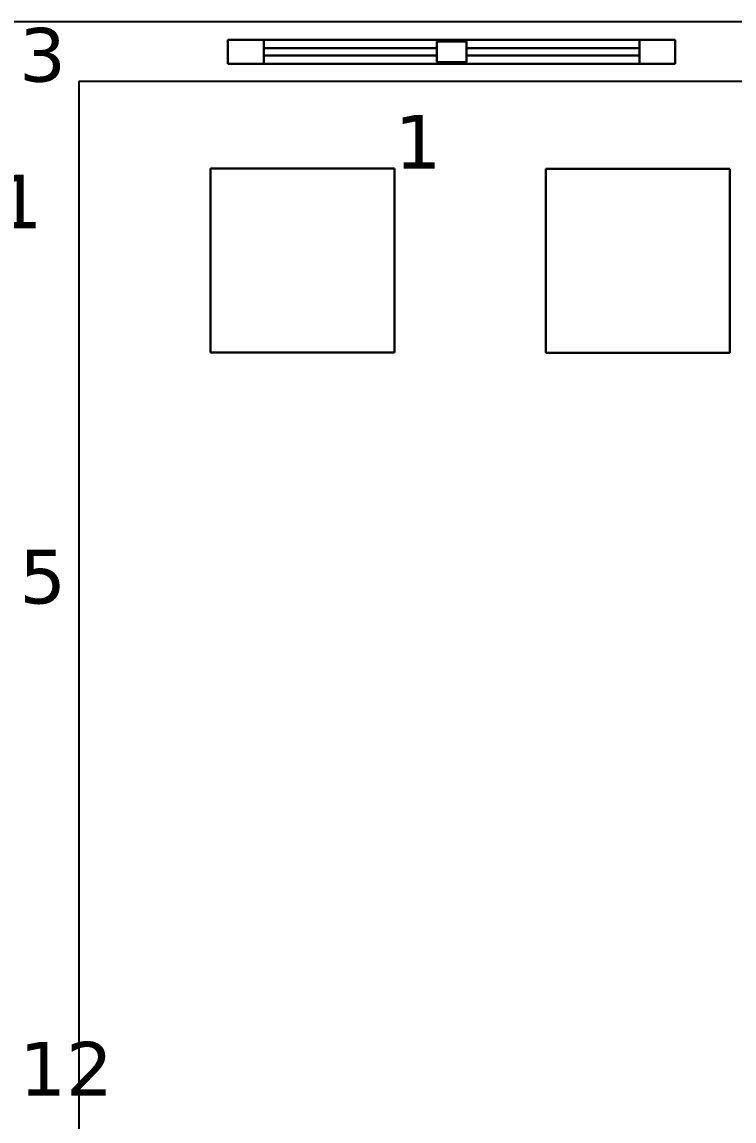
# Model space of a CAD drawing. Header units: inches. Extents: x 0 to 47.1, y -16.6 to 0.5.
# Drawn here: x 6.859 to 9.247, y -3.686 to 0 of the extents above; entities that cross this region are included whole.
import ezdxf

# ---------------------------------------------------------------- set-up
doc = ezdxf.new("R2010")
doc.units = ezdxf.units.IN
doc.header["$MEASUREMENT"] = 0
for name, color, linetype, true_color in [('DLX_BLD1_APERT', 7, 'Continuous', 0x969696), ('DLX_BLD1_CALC', 7, 'Continuous', 0xffffff), ('DLX_BLD1_CONT', 7, 'Continuous', 0x969696), ('DLX_BLD1_LUM', 7, 'Continuous', 0x55aa00), ('DLX_BLD1_LUMKEY_IDX', 7, 'Continuous', 0x969696), ('DLX_BLD1_RESKEY_IDX', 7, 'Continuous', 0x707070)]:
    doc.layers.add(name, color=color, linetype=linetype, true_color=true_color)
doc.styles.add('TableTextStyle', font='')
doc.styles.get('TableTextStyle').set_extended_font_data('VERDANA.TTF')

msp = doc.modelspace()

# ---------------------------------------------------------------- linework, layer by layer
at = {"layer": 'DLX_BLD1_APERT'}
for points in [[(9.05, -0.06, 0), (7.55, -0.06, 0)], [(7.55, -0.06, 0), (7.55, -0.14, 0)], [(7.55, -0.14, 0), (7.55, -0.06, 0)], [(7.55, -0.06, 0), (9.05, -0.06, 0)], [(7.55, -0.14, 0), (7.55, -0.06, 0)], [(7.55, -0.06, 0), (7.55, -0.06, 0)], [(7.55, -0.06, 0), (7.55, -0.14, 0)], [(7.55, -0.06, 0), (9.05, -0.06, 0)], [(9.05, -0.06, 0), (7.55, -0.06, 0)], [(7.55, -0.06, 0), (7.55, -0.06, 0)], [(7.67, -0.06, 0), (7.67, -0.06, 0)], [(7.67, -0.06, 0), (8.93, -0.06, 0)], [(8.93, -0.06, 0), (7.67, -0.06, 0)], [(7.67, -0.0875, 0), (7.67, -0.06, 0)], [(7.67, -0.06, 0), (8.93, -0.06, 0)], [(7.67, -0.0875, 0), (7.67, -0.06, 0)], [(7.67, -0.06, 0), (7.67, -0.06, 0)], [(7.67, -0.06, 0), (7.67, -0.0875, 0)], [(8.93, -0.06, 0), (7.67, -0.06, 0)], [(7.67, -0.06, 0), (7.67, -0.0875, 0)], [(8.25, -0.065, 0), (8.25, -0.0875, 0)], [(8.35, -0.065, 0), (8.25, -0.065, 0)], [(8.25, -0.0875, 0), (8.25, -0.065, 0)], [(8.25, -0.065, 0), (8.35, -0.065, 0)], [(8.25, -0.065, 0), (8.35, -0.065, 0)], [(8.25, -0.0875, 0), (8.25, -0.065, 0)], [(8.35, -0.065, 0), (8.25, -0.065, 0)], [(8.25, -0.065, 0), (8.25, -0.0875, 0)], [(8.35, -0.065, 0), (8.25, -0.065, 0)], [(8.25, -0.065, 0), (8.25, -0.065, 0)], [(8.25, -0.065, 0), (8.35, -0.065, 0)], [(8.25, -0.0875, 0), (8.25, -0.065, 0)], [(8.25, -0.065, 0), (8.25, -0.065, 0)], [(8.25, -0.065, 0), (8.25, -0.0875, 0)], [(8.35, -0.065, 0), (8.25, -0.065, 0)], [(8.25, -0.065, 0), (8.25, -0.0875, 0)], [(8.25, -0.0875, 0), (8.25, -0.065, 0)], [(8.25, -0.065, 0), (8.35, -0.065, 0)], [(8.35, -0.0875, 0), (8.35, -0.065, 0)], [(8.35, -0.065, 0), (8.35, -0.0875, 0)], [(8.35, -0.065, 0), (8.35, -0.0875, 0)], [(8.35, -0.0875, 0), (8.35, -0.065, 0)], [(8.35, -0.0875, 0), (8.35, -0.065, 0)], [(8.35, -0.065, 0), (8.35, -0.065, 0)], [(8.35, -0.065, 0), (8.35, -0.0875, 0)], [(8.35, -0.065, 0), (8.35, -0.065, 0)], [(8.35, -0.0875, 0), (8.35, -0.065, 0)], [(8.35, -0.065, 0), (8.35, -0.0875, 0)], [(8.93, -0.06, 0), (8.93, -0.06, 0)], [(8.93, -0.06, 0), (8.93, -0.0875, 0)], [(8.93, -0.0875, 0), (8.93, -0.06, 0)], [(8.93, -0.06, 0), (8.93, -0.06, 0)], [(8.93, -0.06, 0), (8.93, -0.0875, 0)], [(8.93, -0.0875, 0), (8.93, -0.06, 0)], [(9.05, -0.14, 0), (9.05, -0.06, 0)], [(9.05, -0.14, 0), (9.05, -0.06, 0)], [(9.05, -0.06, 0), (9.05, -0.06, 0)], [(9.05, -0.06, 0), (9.05, -0.14, 0)], [(9.05, -0.06, 0), (9.05, -0.14, 0)], [(9.05, -0.06, 0), (9.05, -0.06, 0)], [(8.25, -0.0875, 0), (7.67, -0.0875, 0)], [(7.67, -0.0875, 0), (7.67, -0.0875, 0)], [(7.67, -0.0875, 0), (7.67, -0.1125, 0)], [(7.67, -0.1125, 0), (7.67, -0.0875, 0)], [(7.67, -0.0875, 0), (8.25, -0.0875, 0)], [(7.67, -0.1125, 0), (7.67, -0.0875, 0)], [(7.67, -0.0875, 0), (7.67, -0.0875, 0)], [(8.25, -0.0875, 0), (7.67, -0.0875, 0)], [(7.67, -0.0875, 0), (7.67, -0.1125, 0)], [(7.67, -0.0875, 0), (8.25, -0.0875, 0)], [(7.67, -0.0875, 0), (8.25, -0.0875, 0)], [(8.25, -0.0875, 0), (7.67, -0.0875, 0)], [(7.67, -0.0875, 0), (7.67, -0.0875, 0)], [(8.25, -0.0875, 0), (7.67, -0.0875, 0)], [(7.67, -0.0875, 0), (7.67, -0.1125, 0)], [(7.67, -0.1125, 0), (7.67, -0.0875, 0)], [(7.67, -0.0875, 0), (7.67, -0.0875, 0)], [(7.67, -0.0875, 0), (7.67, -0.1125, 0)], [(7.67, -0.1125, 0), (7.67, -0.0875, 0)], [(7.67, -0.0875, 0), (8.25, -0.0875, 0)], [(8.25, -0.0875, 0), (8.25, -0.1125, 0)], [(8.25, -0.1125, 0), (8.25, -0.0875, 0)], [(8.25, -0.1125, 0), (8.25, -0.0875, 0)], [(8.25, -0.0875, 0), (8.25, -0.1125, 0)], [(8.25, -0.0875, 0), (8.25, -0.0875, 0)], [(8.25, -0.0875, 0), (8.25, -0.1125, 0)], [(8.25, -0.1125, 0), (8.25, -0.0875, 0)], [(8.25, -0.0875, 0), (8.25, -0.0875, 0)], [(8.25, -0.0875, 0), (8.25, -0.1125, 0)], [(8.25, -0.1125, 0), (8.25, -0.0875, 0)], [(8.25, -0.1125, 0), (8.25, -0.0875, 0)], [(8.25, -0.0875, 0), (8.25, -0.0875, 0)], [(8.25, -0.0875, 0), (8.25, -0.1125, 0)], [(8.25, -0.0875, 0), (8.25, -0.0875, 0)], [(8.25, -0.1125, 0), (8.25, -0.0875, 0)], [(8.25, -0.0875, 0), (8.25, -0.1125, 0)], [(8.93, -0.0875, 0), (8.35, -0.0875, 0)], [(8.35, -0.1125, 0), (8.35, -0.0875, 0)], [(8.35, -0.0875, 0), (8.93, -0.0875, 0)], [(8.35, -0.0875, 0), (8.35, -0.1125, 0)], [(8.93, -0.0875, 0), (8.35, -0.0875, 0)], [(8.35, -0.0875, 0), (8.35, -0.1125, 0)], [(8.35, -0.0875, 0), (8.93, -0.0875, 0)], [(8.35, -0.1125, 0), (8.35, -0.0875, 0)], [(8.35, -0.0875, 0), (8.35, -0.0875, 0)], [(8.35, -0.0875, 0), (8.35, -0.1125, 0)], [(8.35, -0.1125, 0), (8.35, -0.0875, 0)], [(8.35, -0.0875, 0), (8.35, -0.0875, 0)], [(8.35, -0.1125, 0), (8.35, -0.0875, 0)], [(8.35, -0.0875, 0), (8.35, -0.1125, 0)], [(8.35, -0.1125, 0), (8.35, -0.0875, 0)], [(8.35, -0.0875, 0), (8.35, -0.0875, 0)], [(8.35, -0.0875, 0), (8.35, -0.1125, 0)], [(8.35, -0.0875, 0), (8.93, -0.0875, 0)], [(8.93, -0.0875, 0), (8.35, -0.0875, 0)], [(8.35, -0.0875, 0), (8.35, -0.0875, 0)], [(8.93, -0.0875, 0), (8.35, -0.0875, 0)], [(8.35, -0.0875, 0), (8.35, -0.1125, 0)], [(8.35, -0.1125, 0), (8.35, -0.0875, 0)], [(8.35, -0.0875, 0), (8.93, -0.0875, 0)], [(8.93, -0.0875, 0), (8.93, -0.0875, 0)], [(8.93, -0.0875, 0), (8.93, -0.1125, 0)], [(8.93, -0.0875, 0), (8.93, -0.0875, 0)], [(8.93, -0.0875, 0), (8.93, -0.1125, 0)], [(8.93, -0.1125, 0), (8.93, -0.0875, 0)], [(8.93, -0.1125, 0), (8.93, -0.0875, 0)], [(8.93, -0.0875, 0), (8.93, -0.0875, 0)], [(8.93, -0.1125, 0), (8.93, -0.0875, 0)], [(8.93, -0.1125, 0), (8.93, -0.0875, 0)], [(8.93, -0.0875, 0), (8.93, -0.0875, 0)], [(8.93, -0.0875, 0), (8.93, -0.1125, 0)], [(8.93, -0.0875, 0), (8.93, -0.1125, 0)], [(7.55, -0.14, 0), (9.05, -0.14, 0)], [(9.05, -0.14, 0), (7.55, -0.14, 0)], [(7.55, -0.14, 0), (7.55, -0.14, 0)], [(7.55, -0.14, 0), (9.05, -0.14, 0)], [(9.05, -0.14, 0), (7.55, -0.14, 0)], [(7.55, -0.14, 0), (7.55, -0.14, 0)], [(7.67, -0.1125, 0), (7.67, -0.1125, 0)], [(8.25, -0.1125, 0), (7.67, -0.1125, 0)], [(7.67, -0.1125, 0), (7.67, -0.14, 0)], [(8.25, -0.1125, 0), (7.67, -0.1125, 0)], [(7.67, -0.1125, 0), (7.67, -0.1125, 0)], [(7.67, -0.1125, 0), (7.67, -0.14, 0)], [(7.67, -0.14, 0), (7.67, -0.1125, 0)], [(7.67, -0.1125, 0), (8.25, -0.1125, 0)], [(7.67, -0.14, 0), (7.67, -0.1125, 0)], [(7.67, -0.1125, 0), (8.25, -0.1125, 0)], [(7.67, -0.1125, 0), (8.25, -0.1125, 0)], [(8.25, -0.1125, 0), (7.67, -0.1125, 0)], [(7.67, -0.1125, 0), (7.67, -0.1125, 0)], [(7.67, -0.1125, 0), (8.25, -0.1125, 0)], [(7.67, -0.1125, 0), (7.67, -0.1125, 0)], [(8.25, -0.1125, 0), (7.67, -0.1125, 0)], [(7.67, -0.14, 0), (7.67, -0.14, 0)], [(7.67, -0.14, 0), (8.93, -0.14, 0)], [(8.93, -0.14, 0), (7.67, -0.14, 0)], [(7.67, -0.14, 0), (8.93, -0.14, 0)], [(7.67, -0.14, 0), (7.67, -0.14, 0)], [(8.93, -0.14, 0), (7.67, -0.14, 0)], [(8.25, -0.135, 0), (8.25, -0.1125, 0)], [(8.25, -0.1125, 0), (8.25, -0.135, 0)], [(8.25, -0.135, 0), (8.25, -0.1125, 0)], [(8.25, -0.1125, 0), (8.25, -0.135, 0)], [(8.25, -0.1125, 0), (8.25, -0.1125, 0)], [(8.25, -0.1125, 0), (8.25, -0.135, 0)], [(8.25, -0.135, 0), (8.25, -0.1125, 0)], [(8.25, -0.1125, 0), (8.25, -0.1125, 0)], [(8.25, -0.1125, 0), (8.25, -0.135, 0)], [(8.25, -0.135, 0), (8.25, -0.1125, 0)], [(8.25, -0.1125, 0), (8.25, -0.1125, 0)], [(8.25, -0.1125, 0), (8.25, -0.1125, 0)], [(8.35, -0.135, 0), (8.25, -0.135, 0)], [(8.25, -0.135, 0), (8.35, -0.135, 0)], [(8.35, -0.135, 0), (8.25, -0.135, 0)], [(8.25, -0.135, 0), (8.35, -0.135, 0)], [(8.25, -0.135, 0), (8.25, -0.135, 0)], [(8.35, -0.135, 0), (8.25, -0.135, 0)], [(8.25, -0.135, 0), (8.25, -0.135, 0)], [(8.25, -0.135, 0), (8.35, -0.135, 0)], [(8.25, -0.135, 0), (8.35, -0.135, 0)], [(8.35, -0.135, 0), (8.25, -0.135, 0)], [(8.93, -0.1125, 0), (8.35, -0.1125, 0)], [(8.35, -0.1125, 0), (8.35, -0.135, 0)], [(8.93, -0.1125, 0), (8.35, -0.1125, 0)], [(8.35, -0.1125, 0), (8.93, -0.1125, 0)], [(8.35, -0.135, 0), (8.35, -0.1125, 0)], [(8.35, -0.1125, 0), (8.93, -0.1125, 0)], [(8.35, -0.1125, 0), (8.35, -0.135, 0)], [(8.35, -0.135, 0), (8.35, -0.1125, 0)], [(8.35, -0.1125, 0), (8.35, -0.1125, 0)], [(8.35, -0.1125, 0), (8.35, -0.135, 0)], [(8.35, -0.135, 0), (8.35, -0.1125, 0)], [(8.35, -0.1125, 0), (8.35, -0.1125, 0)], [(8.35, -0.135, 0), (8.35, -0.1125, 0)], [(8.35, -0.1125, 0), (8.35, -0.135, 0)], [(8.35, -0.1125, 0), (8.93, -0.1125, 0)], [(8.93, -0.1125, 0), (8.35, -0.1125, 0)], [(8.35, -0.1125, 0), (8.35, -0.1125, 0)], [(8.35, -0.1125, 0), (8.35, -0.1125, 0)], [(8.35, -0.1125, 0), (8.93, -0.1125, 0)], [(8.93, -0.1125, 0), (8.35, -0.1125, 0)], [(8.35, -0.135, 0), (8.35, -0.135, 0)], [(8.35, -0.135, 0), (8.35, -0.135, 0)], [(8.93, -0.14, 0), (8.93, -0.1125, 0)], [(8.93, -0.1125, 0), (8.93, -0.1125, 0)], [(8.93, -0.1125, 0), (8.93, -0.14, 0)], [(8.93, -0.14, 0), (8.93, -0.1125, 0)], [(8.93, -0.1125, 0), (8.93, -0.1125, 0)], [(8.93, -0.1125, 0), (8.93, -0.14, 0)], [(8.93, -0.1125, 0), (8.93, -0.1125, 0)], [(8.93, -0.1125, 0), (8.93, -0.1125, 0)], [(8.93, -0.14, 0), (8.93, -0.14, 0)], [(8.93, -0.14, 0), (8.93, -0.14, 0)], [(9.05, -0.14, 0), (9.05, -0.14, 0)], [(9.05, -0.14, 0), (9.05, -0.14, 0)]]:
    msp.add_polyline3d(points, dxfattribs=at)
at = {"layer": 'DLX_BLD1_CALC'}
for points in [[(9.55, -0.2, 0), (7.05, -0.2, 0)], [(7.05, -0.2, 0), (7.05, -4, 0)]]:
    msp.add_polyline3d(points, dxfattribs=at)
at = {"layer": 'DLX_BLD1_CONT'}
for points in [[(16.6, 0, 0), (0, 0, 0)], [(9.55, -0.2, 0), (7.05, -0.2, 0)], [(7.05, -0.2, 0), (7.05, -5.05, 0)]]:
    msp.add_polyline3d(points, dxfattribs=at)
at = {"layer": 'DLX_BLD1_LUM'}
for points in [[(7.4915, -1.1085, 0), (7.4915, -0.4915, 0)], [(7.4915, -0.4915, 0), (7.4915, -0.4915, 0)], [(7.4915, -0.4915, 0), (7.4915, -1.1085, 0)], [(7.4915, -0.4915, 0), (8.1085, -0.4915, 0)], [(8.1085, -0.4915, 0), (7.4915, -0.4915, 0)], [(7.4915, -0.4915, 0), (7.4915, -0.4915, 0)], [(7.4915, -0.4915, 0), (7.4915, -1.1085, 0)], [(8.1085, -0.4915, 0), (7.4915, -0.4915, 0)], [(7.4915, -1.1085, 0), (7.4915, -0.4915, 0)], [(7.4915, -0.4915, 0), (8.1085, -0.4915, 0)], [(8.1085, -0.4915, 0), (8.1085, -1.1085, 0)], [(8.1085, -1.1085, 0), (8.1085, -0.4915, 0)], [(8.1085, -0.4915, 0), (8.1085, -0.4915, 0)], [(8.1085, -0.4915, 0), (8.1085, -0.4915, 0)], [(8.1085, -1.1085, 0), (8.1085, -0.4915, 0)], [(8.1085, -0.4915, 0), (8.1085, -1.1085, 0)], [(8.6165, -1.1093, 0), (8.6165, -0.4923, 0)], [(8.6165, -0.4923, 0), (8.6165, -0.4923, 0)], [(8.6165, -0.4923, 0), (8.6165, -1.1093, 0)], [(8.6165, -0.4923, 0), (9.2335, -0.4923, 0)], [(9.2335, -0.4923, 0), (8.6165, -0.4923, 0)], [(8.6165, -0.4923, 0), (8.6165, -0.4923, 0)], [(8.6165, -0.4923, 0), (8.6165, -1.1093, 0)], [(9.2335, -0.4923, 0), (8.6165, -0.4923, 0)], [(8.6165, -1.1093, 0), (8.6165, -0.4923, 0)], [(8.6165, -0.4923, 0), (9.2335, -0.4923, 0)], [(9.2335, -0.4923, 0), (9.2335, -1.1093, 0)], [(9.2335, -1.1093, 0), (9.2335, -0.4923, 0)], [(9.2335, -0.4923, 0), (9.2335, -0.4923, 0)], [(9.2335, -0.4923, 0), (9.2335, -0.4923, 0)], [(9.2335, -1.1093, 0), (9.2335, -0.4923, 0)], [(9.2335, -0.4923, 0), (9.2335, -1.1093, 0)], [(8.1085, -1.1085, 0), (7.4915, -1.1085, 0)], [(7.4915, -1.1085, 0), (7.4915, -1.1085, 0)], [(7.4915, -1.1085, 0), (8.1085, -1.1085, 0)], [(7.4915, -1.1085, 0), (7.4915, -1.1085, 0)], [(7.4915, -1.1085, 0), (8.1085, -1.1085, 0)], [(8.1085, -1.1085, 0), (7.4915, -1.1085, 0)], [(8.1085, -1.1085, 0), (8.1085, -1.1085, 0)], [(8.1085, -1.1085, 0), (8.1085, -1.1085, 0)], [(9.2335, -1.1093, 0), (8.6165, -1.1093, 0)], [(8.6165, -1.1093, 0), (8.6165, -1.1093, 0)], [(8.6165, -1.1093, 0), (9.2335, -1.1093, 0)], [(8.6165, -1.1093, 0), (8.6165, -1.1093, 0)], [(8.6165, -1.1093, 0), (9.2335, -1.1093, 0)], [(9.2335, -1.1093, 0), (8.6165, -1.1093, 0)], [(9.2335, -1.1093, 0), (9.2335, -1.1093, 0)], [(9.2335, -1.1093, 0), (9.2335, -1.1093, 0)]]:
    msp.add_polyline3d(points, dxfattribs=at)

# ---------------------------------------------------------------- texts
at = {"layer": 'DLX_BLD1_LUMKEY_IDX', "style": 'TableTextStyle'}
for p in [(8.1085, -0.4915), (6.771, -0.6915)]:
    msp.add_text('1', height=0.18, dxfattribs=at).set_placement(p)
at = {"layer": 'DLX_BLD1_RESKEY_IDX', "style": 'TableTextStyle'}
for s, p in [('3', (6.85, -0.2)), ('5', (6.85, -1.95)), ('12', (6.85, -3.6))]:
    msp.add_text(s, height=0.18, dxfattribs=at).set_placement(p)

doc.saveas('drawing.dxf')
